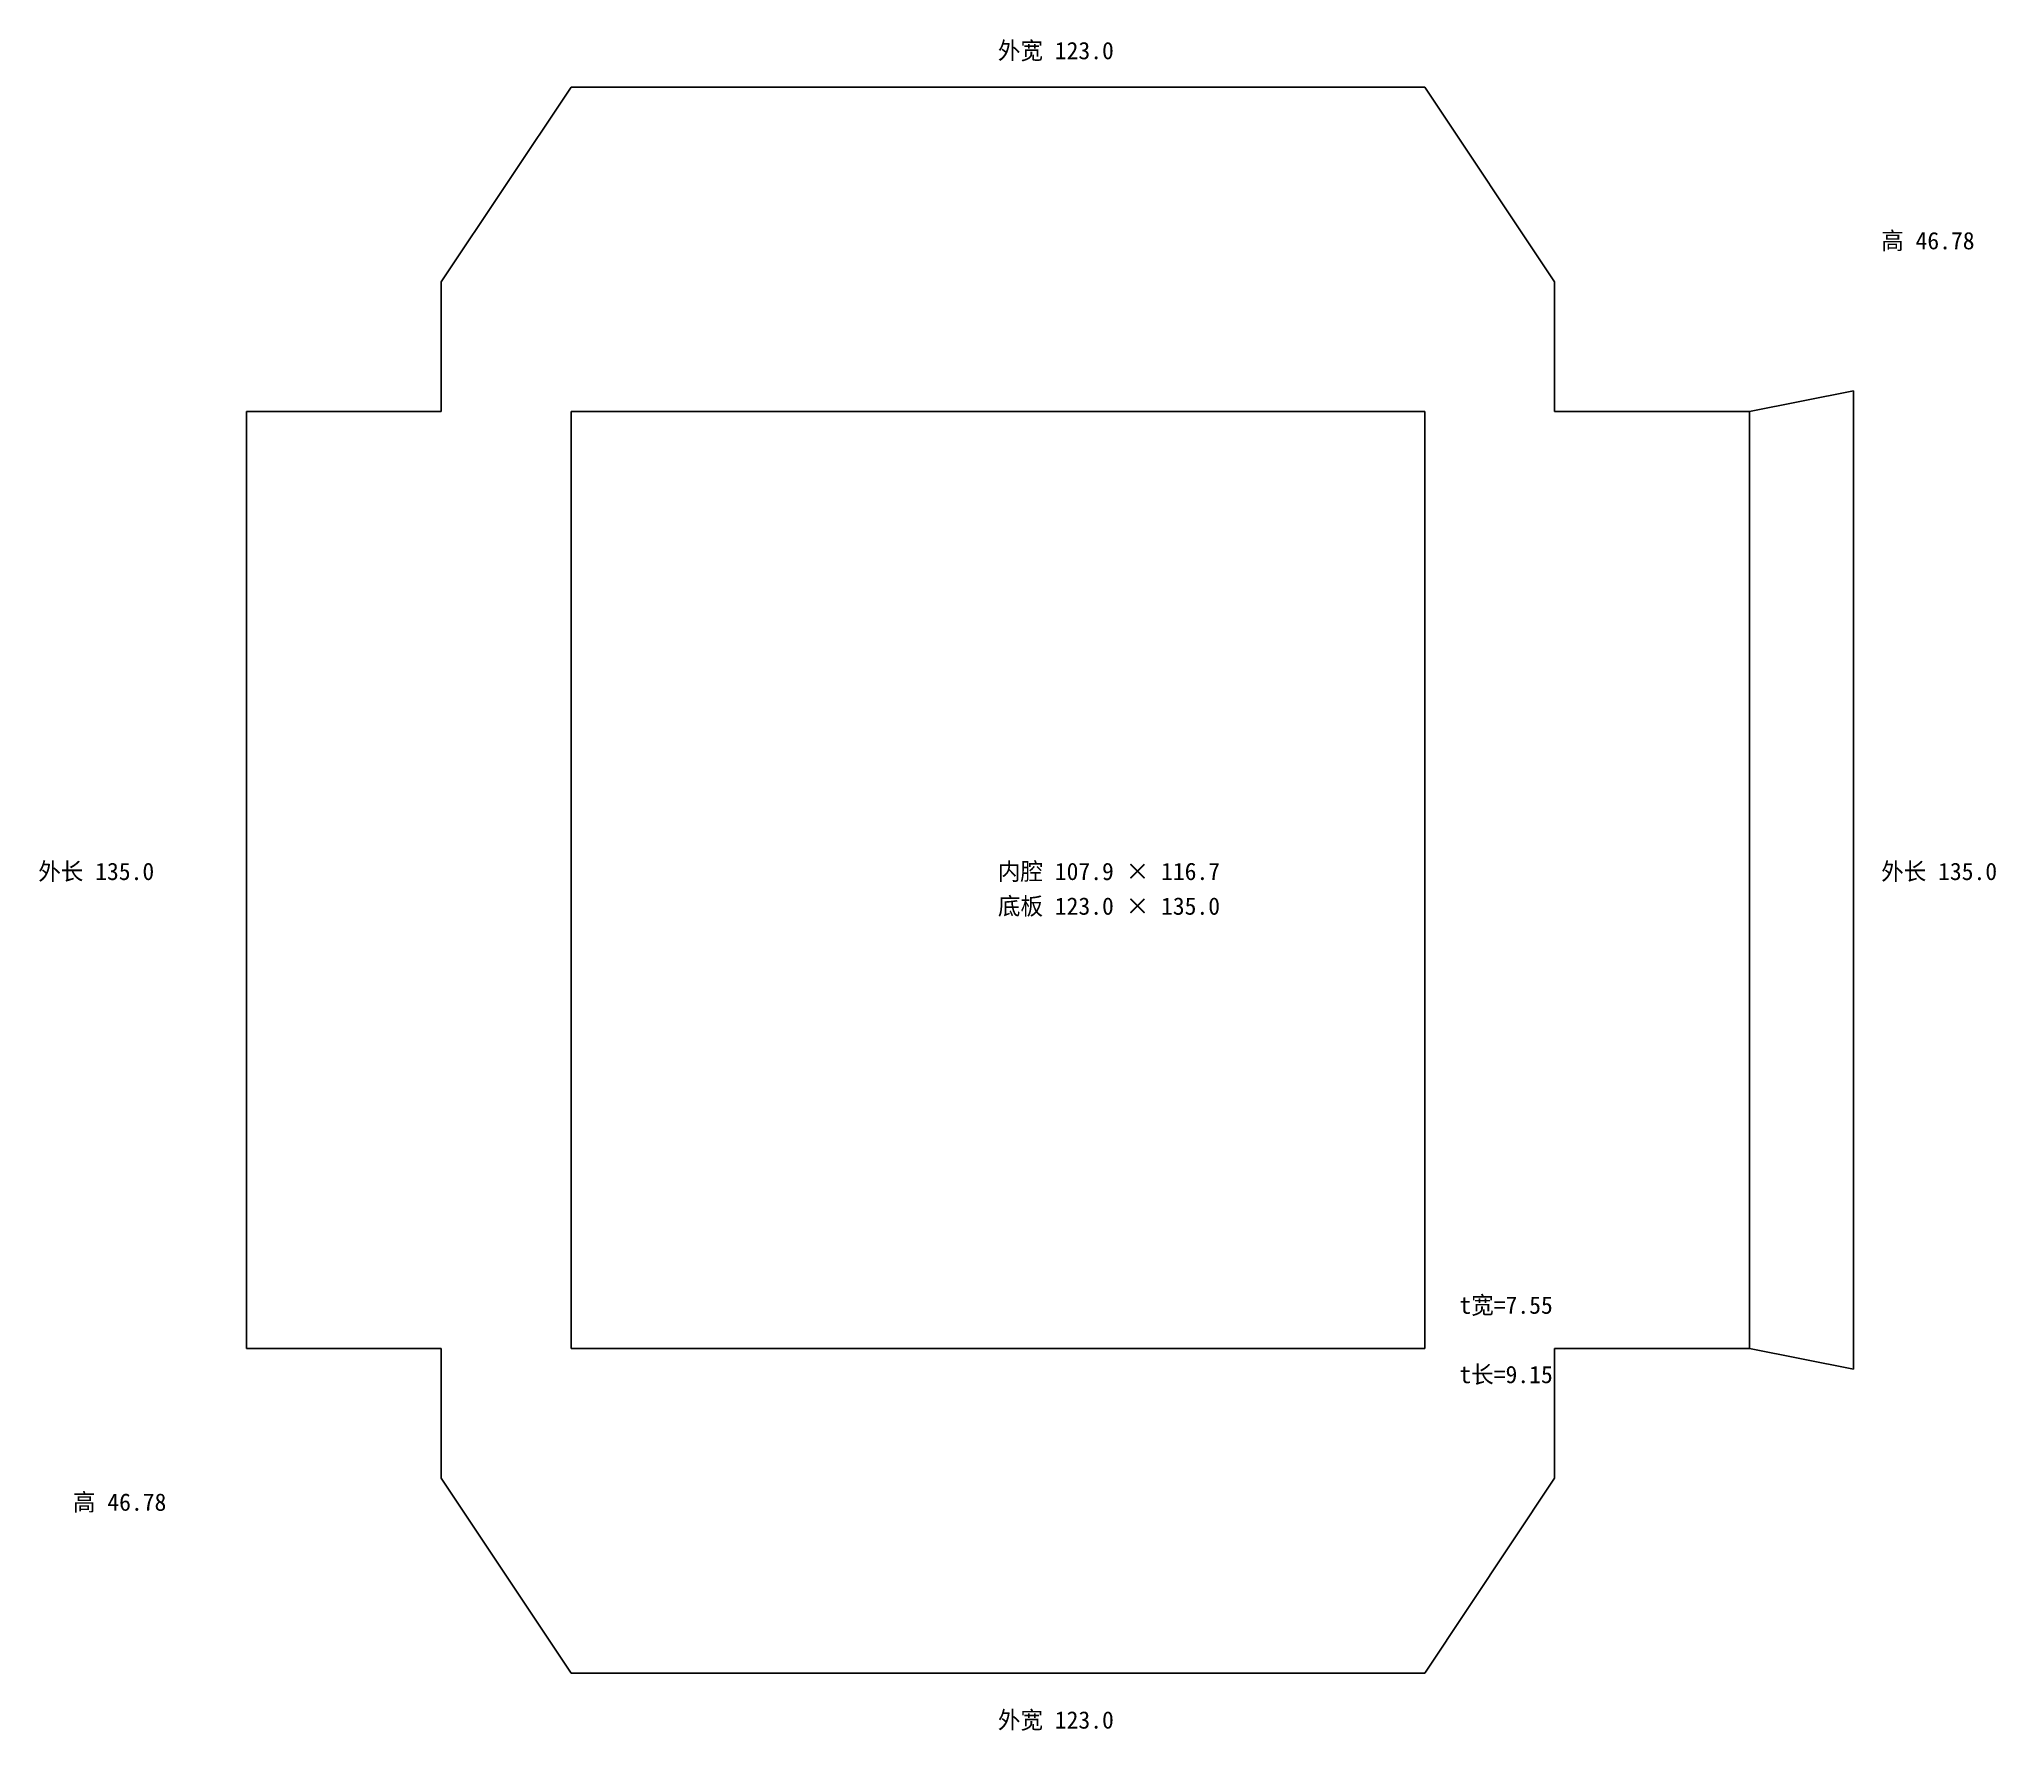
# Model space of a CAD drawing. Header units: metres. Extents: x -77 to 205, y -55 to 189.
import ezdxf

# ---------------------------------------------------------------- set-up
doc = ezdxf.new("R2010")
doc.units = ezdxf.units.M
for name, color, linetype in [('CUT', 1, 'Continuous'), ('DIM', 3, 'Continuous'), ('SCORE', 3, 'Continuous')]:
    doc.layers.add(name, color=color, linetype=linetype)

msp = doc.modelspace()

# ---------------------------------------------------------------- linework, layer by layer
at = {"layer": 'CUT'}
for p, q in [((-18.712, 153.712), (0, 181.78)), ((0, 181.78), (123, 181.78)), ((123, 181.78), (141.712, 153.712)), ((-18.712, 135), (-18.712, 153.712)), ((141.712, 153.712), (141.712, 135)), ((184.78, 138), (169.78, 135)), ((184.78, -3), (184.78, 138)), ((-46.78, 0), (-46.78, 135)), ((-46.78, 135), (-18.712, 135)), ((141.712, 135), (169.78, 135)), ((169.78, 135), (169.78, 0)), ((-18.712, 0), (-46.78, 0)), ((-18.712, -18.712), (-18.712, 0)), ((169.78, 0), (141.712, 0)), ((141.712, 0), (141.712, -18.712)), ((169.78, 0), (184.78, -3)), ((0, -46.78), (-18.712, -18.712)), ((141.712, -18.712), (123, -46.78)), ((123, -46.78), (0, -46.78))]:
    msp.add_line(p, q, dxfattribs=at)
at = {"layer": 'SCORE'}
for p, q in [((123, 135), (0, 135)), ((0, 135), (0, 0)), ((123, 0), (123, 135)), ((169.78, 0), (169.78, 135)), ((0, 0), (123, 0))]:
    msp.add_line(p, q, dxfattribs=at)

# ---------------------------------------------------------------- texts
at = {"layer": 'DIM'}
for s, p in [('外宽 123.0', (61.5, 185.78)), ('高 46.78', (188.78, 158.39)), ('外长 135.0', (-76.78, 67.5)), ('内腔 107.9 × 116.7', (61.5, 67.5)), ('外长 135.0', (188.78, 67.5)), ('底板 123.0 × 135.0', (61.5, 62.5)), ('t宽=7.55', (128, 5)), ('t长=9.15', (128, -5)), ('高 46.78', (-71.78, -23.39)), ('外宽 123.0', (61.5, -54.78))]:
    msp.add_text(s, height=2.5, dxfattribs=at).set_placement(p)

doc.saveas('drawing.dxf')
